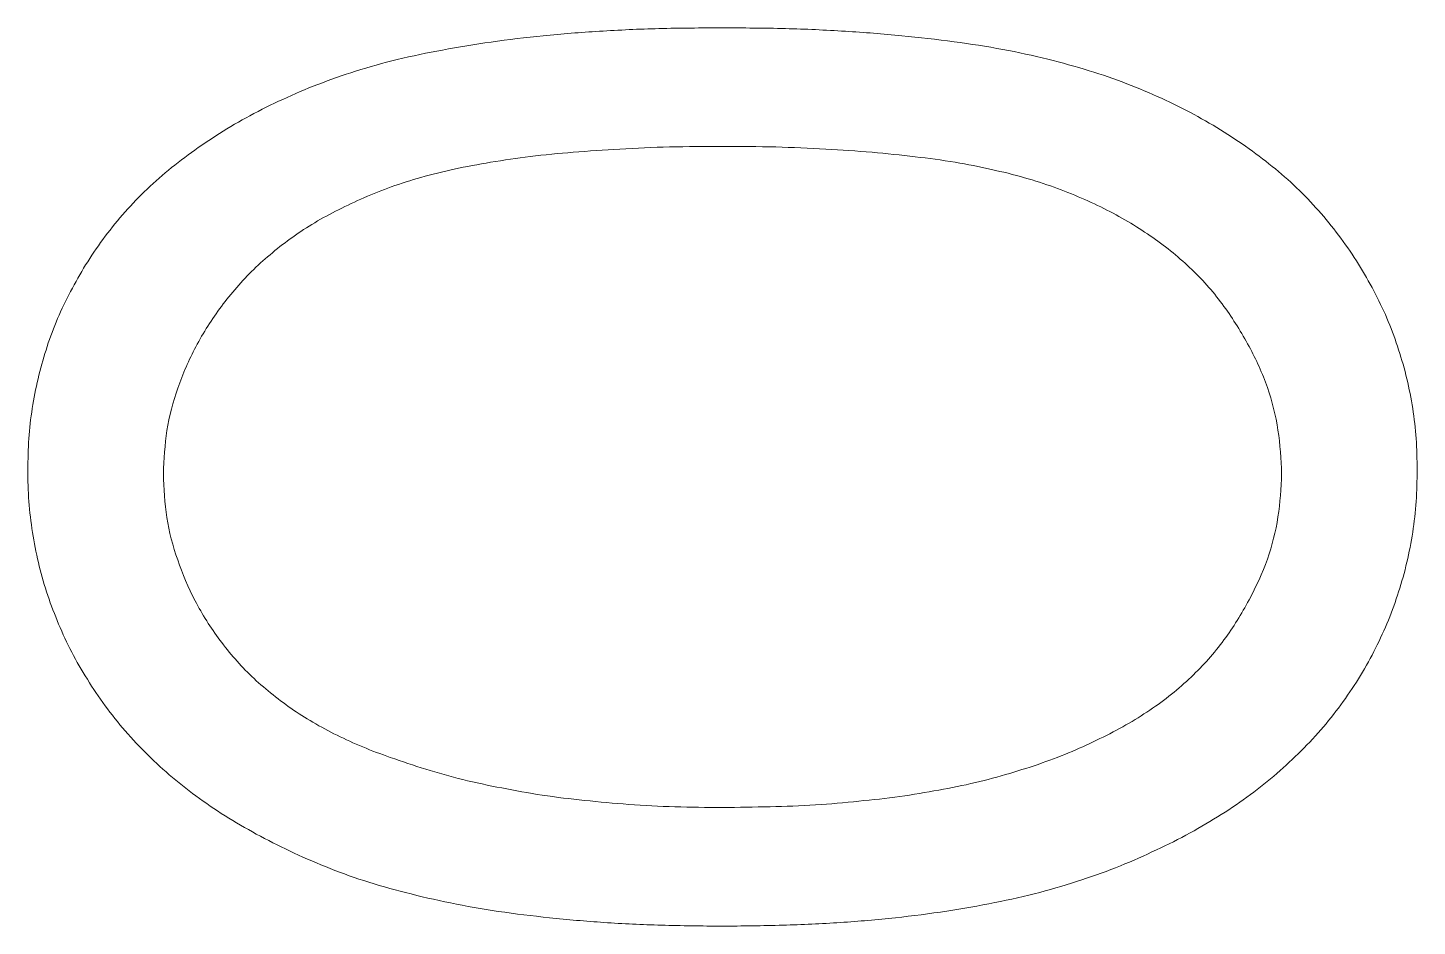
# Model space of a CAD drawing. Header units: millimetres. Extents: x 5 to 292, y 3 to 208.
# Drawn here: x 69.511 to 70.562, y 129.871 to 130.55 of the extents above; entities that cross this region are included whole.
import ezdxf

# ---------------------------------------------------------------- set-up
doc = ezdxf.new("R2010")
doc.units = ezdxf.units.MM

msp = doc.modelspace()

# ---------------------------------------------------------------- linework, layer by layer
at = {"color": 7, "linetype": 'Continuous', "lineweight": 15}
for points, knots in [([(69.511, 130.2158), (69.5112, 130.2237), (69.5114, 130.2392), (69.5141, 130.2623), (69.5185, 130.2847), (69.5246, 130.3065), (69.5321, 130.3278), (69.5419, 130.3484), (69.5531, 130.3685), (69.5659, 130.388), (69.5806, 130.4066), (69.5968, 130.4243), (69.615, 130.4408), (69.6348, 130.4561), (69.6562, 130.4707), (69.6793, 130.4841), (69.7041, 130.4964), (69.7308, 130.5078), (69.7597, 130.5178), (69.7911, 130.5267), (69.8255, 130.5337), (69.8623, 130.5397), (69.902, 130.5445), (69.9443, 130.5478), (69.9894, 130.5499), (70.0204, 130.55), (70.0363, 130.5501)], [0, 0, 0, 0, 0.0337871, 0.0666217, 0.0992849, 0.1313612, 0.1635852, 0.1961039, 0.2289023, 0.2621581, 0.2959912, 0.3302178, 0.3650598, 0.4009507, 0.4376204, 0.4757075, 0.5153807, 0.5564135, 0.5997648, 0.6464242, 0.6964314, 0.7497815, 0.8065733, 0.8674355, 0.9318868, 1, 1, 1, 1]), ([(70.0363, 130.5501), (70.0523, 130.55), (70.0834, 130.5499), (70.1288, 130.5478), (70.1714, 130.5445), (70.2111, 130.5399), (70.2481, 130.5343), (70.2821, 130.5268), (70.3135, 130.5182), (70.3422, 130.5084), (70.3686, 130.4972), (70.3933, 130.4851), (70.4162, 130.4715), (70.4377, 130.4572), (70.4574, 130.4417), (70.4756, 130.4253), (70.4918, 130.4075), (70.5066, 130.3888), (70.5196, 130.3691), (70.531, 130.3489), (70.5408, 130.3281), (70.5485, 130.3067), (70.5548, 130.2847), (70.5592, 130.2623), (70.5619, 130.2392), (70.5622, 130.2237), (70.5623, 130.2158)], [0, 0, 0, 0, 0.068595, 0.133246, 0.194313, 0.251279, 0.304513, 0.354235, 0.400481, 0.443411, 0.484015, 0.523252, 0.561042, 0.5979, 0.633518, 0.668314, 0.702496, 0.736685, 0.770293, 0.803437, 0.835913, 0.86846, 0.900847, 0.933467, 0.966258, 1, 1, 1, 1]), ([(70.0367, 130.4604), (70.0233, 130.4604), (69.9974, 130.4603), (69.9597, 130.4586), (69.9246, 130.4562), (69.8919, 130.4532), (69.8619, 130.4487), (69.8343, 130.4436), (69.8091, 130.4374), (69.7864, 130.4302), (69.7656, 130.4219), (69.7463, 130.4128), (69.7282, 130.4031), (69.7115, 130.3922), (69.6961, 130.3803), (69.6818, 130.3677), (69.669, 130.354), (69.6536, 130.335), (69.6377, 130.3099), (69.6239, 130.2783), (69.6152, 130.2458), (69.6141, 130.2238), (69.6136, 130.2128)], [0, 0, 0, 0, 0.072951, 0.141584, 0.205926, 0.265301, 0.320597, 0.371817, 0.41879, 0.461699, 0.502134, 0.540804, 0.578181, 0.614297, 0.649678, 0.684299, 0.718359, 0.752081, 0.817652, 0.879722, 0.939966, 1, 1, 1, 1]), ([(70.4597, 130.2128), (70.4592, 130.2239), (70.458, 130.246), (70.4498, 130.2787), (70.4355, 130.31), (70.4198, 130.335), (70.4049, 130.3541), (70.3919, 130.3675), (70.3777, 130.3801), (70.3622, 130.3918), (70.3455, 130.4026), (70.3275, 130.4126), (70.3081, 130.4216), (70.2873, 130.4299), (70.2646, 130.4373), (70.2395, 130.4433), (70.212, 130.4489), (70.1818, 130.4528), (70.1491, 130.4563), (70.1139, 130.4585), (70.0762, 130.4603), (70.0501, 130.4604), (70.0367, 130.4604)], [0, 0, 0, 0, 0.060387, 0.120883, 0.182755, 0.247811, 0.281299, 0.315088, 0.349702, 0.384857, 0.420966, 0.458511, 0.497175, 0.537602, 0.580503, 0.627468, 0.678388, 0.733983, 0.793747, 0.857714, 0.926698, 1, 1, 1, 1]), ([(70.0363, 129.8707), (70.021, 129.8708), (69.9912, 129.8712), (69.9476, 129.8731), (69.9065, 129.8768), (69.8677, 129.8814), (69.8314, 129.8878), (69.7974, 129.8957), (69.7657, 129.9045), (69.7365, 129.9153), (69.7094, 129.9271), (69.6841, 129.94), (69.6603, 129.9538), (69.6383, 129.9688), (69.6179, 129.9848), (69.5995, 130.0022), (69.5826, 130.0204), (69.5675, 130.0396), (69.5544, 130.0597), (69.5426, 130.0803), (69.5331, 130.1017), (69.5249, 130.1234), (69.5187, 130.1457), (69.5144, 130.1686), (69.5114, 130.192), (69.5111, 130.2078), (69.511, 130.2158)], [0, 0, 0, 0, 0.065063, 0.126773, 0.185516, 0.240765, 0.29298, 0.34225, 0.388919, 0.432776, 0.474628, 0.514775, 0.553606, 0.591426, 0.628028, 0.663804, 0.698984, 0.733591, 0.767628, 0.801208, 0.834264, 0.866981, 0.89972, 0.932702, 0.966176, 1, 1, 1, 1]), ([(69.6136, 130.2128), (69.6141, 130.2017), (69.615, 130.1796), (69.6238, 130.1473), (69.637, 130.1159), (69.6527, 130.0913), (69.6677, 130.0726), (69.6804, 130.0592), (69.6947, 130.0469), (69.7101, 130.0352), (69.7269, 130.0245), (69.7451, 130.0148), (69.7646, 130.0059), (69.7783, 130.0008), (69.7853, 129.9983)], [0, 0, 0, 0, 0.112813, 0.225394, 0.339595, 0.459675, 0.521735, 0.583926, 0.648174, 0.713881, 0.781004, 0.851451, 0.924051, 1, 1, 1, 1]), ([(70.5623, 130.2158), (70.5622, 130.2078), (70.5619, 130.192), (70.5592, 130.1687), (70.5548, 130.1458), (70.5485, 130.1236), (70.5408, 130.1019), (70.531, 130.0807), (70.5197, 130.0601), (70.5064, 130.0403), (70.4915, 130.0211), (70.4747, 130.003), (70.4562, 129.9859), (70.4361, 129.9697), (70.414, 129.9548), (70.3903, 129.9407), (70.3647, 129.928), (70.3375, 129.9158), (70.308, 129.9052), (70.2763, 129.8957), (70.2422, 129.8881), (70.2057, 129.8817), (70.1667, 129.8767), (70.1253, 129.8731), (70.0816, 129.8712), (70.0516, 129.8708), (70.0363, 129.8707)], [0, 0, 0, 0, 0.033788, 0.067194, 0.099862, 0.132567, 0.165151, 0.197913, 0.231319, 0.265083, 0.299255, 0.334399, 0.369943, 0.406284, 0.444064, 0.482998, 0.523354, 0.565537, 0.609613, 0.656391, 0.705885, 0.758325, 0.813832, 0.872795, 0.934722, 1, 1, 1, 1]), ([(70.0367, 129.9604), (70.0487, 129.9606), (70.0722, 129.9609), (70.1066, 129.962), (70.1393, 129.9651), (70.1705, 129.9684), (70.1998, 129.9734), (70.2277, 129.9788), (70.2536, 129.986), (70.2782, 129.9937), (70.301, 130.0025), (70.3221, 130.0122), (70.3418, 130.0225), (70.3599, 130.0337), (70.3765, 130.0457), (70.3912, 130.0588), (70.4046, 130.0724), (70.4199, 130.0915), (70.4354, 130.1165), (70.4498, 130.1476), (70.458, 130.18), (70.4592, 130.2019), (70.4597, 130.2128)], [0, 0, 0, 0, 0.065681, 0.128486, 0.188175, 0.245106, 0.299448, 0.350823, 0.399942, 0.446672, 0.491255, 0.533376, 0.573853, 0.612526, 0.649597, 0.685532, 0.720106, 0.753838, 0.818925, 0.880493, 0.940311, 1, 1, 1, 1]), ([(69.7853, 129.9983), (69.7942, 129.9952), (69.8123, 129.9891), (69.8404, 129.9812), (69.8699, 129.975), (69.9006, 129.9694), (69.9327, 129.9656), (69.9662, 129.9625), (70.001, 129.9607), (70.0246, 129.9605), (70.0367, 129.9604)], [0, 0, 0, 0, 0.110588, 0.224542, 0.342503, 0.464324, 0.590756, 0.722227, 0.858843, 1, 1, 1, 1])]:
    msp.add_open_spline(points, degree=3, knots=knots, dxfattribs=at)

doc.saveas('drawing.dxf')
